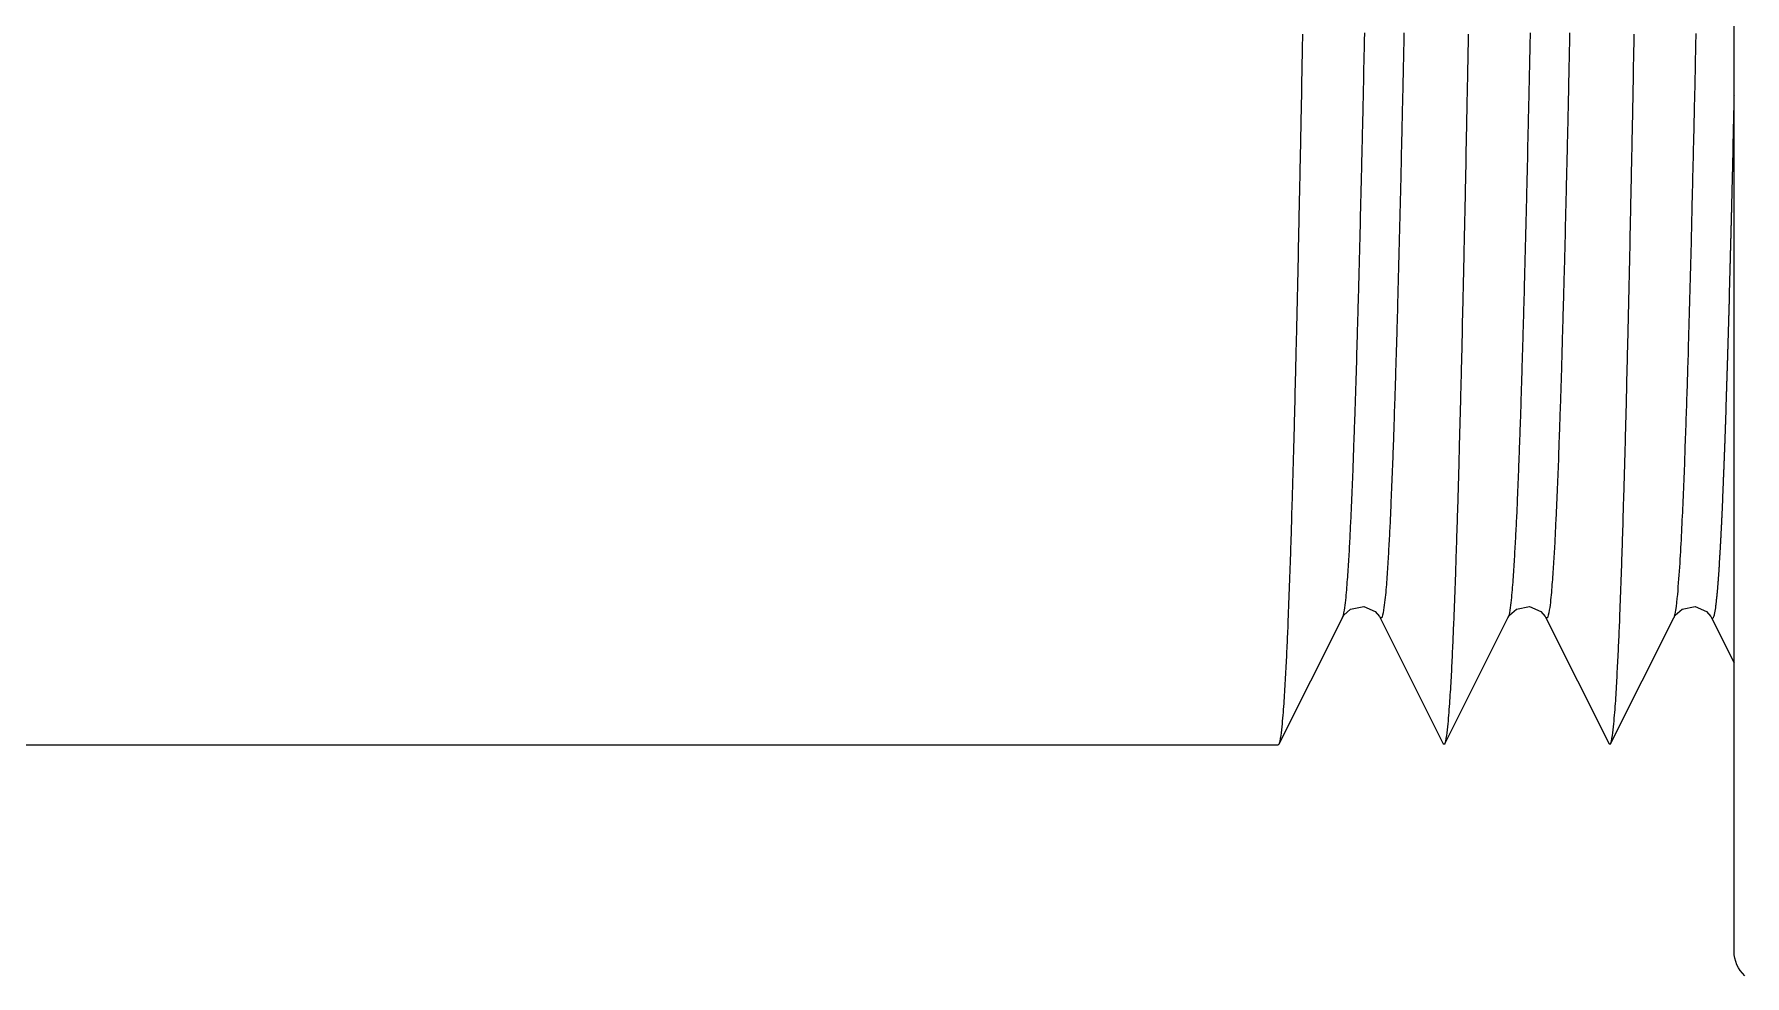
# Model space of a CAD drawing. Header units: millimetres. Extents: x 0 to 3800, y -67 to 2530.
# Drawn here: x 2291.08 to 2306.97, y 935.57 to 944.31 of the extents above; entities that cross this region are included whole.
import ezdxf

# ---------------------------------------------------------------- set-up
doc = ezdxf.new("R2010")
doc.units = ezdxf.units.MM
doc.layers.add('내부선 및 부속', color=4, linetype='Continuous')

msp = doc.modelspace()

# ---------------------------------------------------------------- linework, layer by layer
at = {"layer": '내부선 및 부속', "linetype": 'Continuous'}
for p, q in [((2306.872, 935.792), (2306.872, 972.48)), ((2302.645, 937.719), (2303.232, 938.892)), ((2303.583, 938.892), (2304.17, 937.719)), ((2304.185, 937.719), (2304.771, 938.892)), ((2305.123, 938.892), (2305.71, 937.719)), ((2305.724, 937.719), (2306.311, 938.892)), ((2306.663, 938.892), (2306.872, 938.474)), ((2244.226, 937.711), (2302.637, 937.711)), ((2302.637, 937.711), (2302.645, 937.719)), ((2304.17, 937.719), (2304.185, 937.719)), ((2305.71, 937.719), (2305.724, 937.719))]:
    msp.add_line(p, q, dxfattribs=at)
at = {"layer": '내부선 및 부속', "linetype": 'Continuous', "flags": 128}
for points in [[(2302.644, 937.718), (2302.653, 937.744), (2302.658, 937.771), (2302.662, 937.798), (2302.666, 937.824), (2302.669, 937.851), (2302.672, 937.878), (2302.675, 937.905), (2302.677, 937.932), (2302.68, 937.959), (2302.682, 937.986), (2302.684, 938.013), (2302.686, 938.04), (2302.688, 938.067), (2302.69, 938.094), (2302.692, 938.121), (2302.694, 938.148), (2302.695, 938.175), (2302.697, 938.202), (2302.699, 938.229), (2302.7, 938.256), (2302.702, 938.283), (2302.703, 938.31), (2302.705, 938.337), (2302.706, 938.364), (2302.708, 938.391), (2302.709, 938.418), (2302.711, 938.445), (2302.712, 938.472), (2302.713, 938.499), (2302.715, 938.526), (2302.716, 938.553), (2302.717, 938.58), (2302.718, 938.607), (2302.72, 938.634), (2302.721, 938.661), (2302.722, 938.688), (2302.723, 938.715), (2302.724, 938.742), (2302.726, 938.769), (2302.727, 938.796), (2302.728, 938.823), (2302.729, 938.85), (2302.73, 938.877), (2302.731, 938.904), (2302.732, 938.931), (2302.733, 938.958), (2302.734, 938.985), (2302.735, 939.013), (2302.736, 939.04), (2302.737, 939.067), (2302.738, 939.094), (2302.739, 939.121), (2302.74, 939.148), (2302.741, 939.175), (2302.742, 939.202), (2302.743, 939.229), (2302.744, 939.256), (2302.745, 939.283), (2302.746, 939.31), (2302.747, 939.337), (2302.748, 939.364), (2302.749, 939.391), (2302.75, 939.418), (2302.751, 939.445), (2302.752, 939.472), (2302.752, 939.499), (2302.753, 939.526), (2302.754, 939.553), (2302.755, 939.58), (2302.756, 939.607), (2302.757, 939.635), (2302.758, 939.662), (2302.759, 939.689), (2302.759, 939.716), (2302.76, 939.743), (2302.761, 939.77), (2302.762, 939.797), (2302.763, 939.824), (2302.764, 939.851), (2302.764, 939.878), (2302.765, 939.905), (2302.766, 939.932), (2302.767, 939.959), (2302.768, 939.986), (2302.768, 940.013), (2302.769, 940.04), (2302.77, 940.067), (2302.771, 940.094), (2302.771, 940.121), (2302.772, 940.148), (2302.773, 940.175), (2302.774, 940.202), (2302.775, 940.23), (2302.775, 940.257), (2302.776, 940.284), (2302.777, 940.311), (2302.778, 940.338), (2302.778, 940.365), (2302.779, 940.392), (2302.78, 940.419), (2302.78, 940.419), (2302.78, 940.446), (2302.781, 940.473), (2302.782, 940.5), (2302.783, 940.527), (2302.783, 940.554), (2302.784, 940.581), (2302.785, 940.608), (2302.786, 940.635), (2302.786, 940.662), (2302.787, 940.689), (2302.788, 940.716), (2302.788, 940.743), (2302.789, 940.771), (2302.79, 940.798), (2302.79, 940.825), (2302.791, 940.852), (2302.792, 940.879), (2302.792, 940.906), (2302.793, 940.933), (2302.794, 940.96), (2302.795, 940.987), (2302.795, 941.014), (2302.796, 941.041), (2302.797, 941.068), (2302.797, 941.095), (2302.798, 941.122), (2302.799, 941.149), (2302.799, 941.176), (2302.8, 941.203), (2302.8, 941.23), (2302.801, 941.257), (2302.802, 941.285), (2302.802, 941.312), (2302.803, 941.339), (2302.804, 941.366), (2302.804, 941.393), (2302.805, 941.42), (2302.806, 941.447), (2302.806, 941.474), (2302.807, 941.501), (2302.808, 941.528), (2302.808, 941.555), (2302.809, 941.582), (2302.809, 941.609), (2302.81, 941.636), (2302.811, 941.663), (2302.811, 941.69), (2302.812, 941.717), (2302.812, 941.744), (2302.813, 941.771), (2302.814, 941.798), (2302.814, 941.826), (2302.815, 941.853), (2302.816, 941.88), (2302.816, 941.907), (2302.817, 941.934), (2302.817, 941.961), (2302.818, 941.988), (2302.819, 942.015), (2302.819, 942.042), (2302.82, 942.069), (2302.82, 942.096), (2302.821, 942.123), (2302.822, 942.15), (2302.822, 942.177), (2302.823, 942.204), (2302.823, 942.231), (2302.824, 942.258), (2302.824, 942.285), (2302.825, 942.312), (2302.826, 942.34), (2302.826, 942.367), (2302.827, 942.394), (2302.827, 942.421), (2302.828, 942.448), (2302.829, 942.475), (2302.829, 942.502), (2302.83, 942.529), (2302.83, 942.556), (2302.831, 942.583), (2302.831, 942.61), (2302.832, 942.637), (2302.832, 942.664), (2302.833, 942.691), (2302.834, 942.718), (2302.834, 942.745), (2302.835, 942.772), (2302.835, 942.799), (2302.836, 942.827), (2302.836, 942.854), (2302.837, 942.881), (2302.838, 942.908), (2302.838, 942.935), (2302.839, 942.962), (2302.839, 942.989), (2302.84, 943.016), (2302.84, 943.043), (2302.841, 943.07), (2302.841, 943.097), (2302.842, 943.124), (2302.842, 943.124), (2302.842, 943.151), (2302.843, 943.178), (2302.844, 943.205), (2302.844, 943.232), (2302.845, 943.259), (2302.845, 943.286), (2302.846, 943.313), (2302.846, 943.341), (2302.847, 943.368), (2302.847, 943.395), (2302.848, 943.422), (2302.848, 943.449), (2302.849, 943.476), (2302.849, 943.503), (2302.85, 943.53), (2302.85, 943.557), (2302.851, 943.584), (2302.852, 943.611), (2302.852, 943.638), (2302.853, 943.665), (2302.853, 943.692), (2302.854, 943.719), (2302.854, 943.746), (2302.855, 943.773), (2302.855, 943.8), (2302.856, 943.827), (2302.856, 943.855), (2302.857, 943.882), (2302.857, 943.909), (2302.858, 943.936), (2302.858, 943.963), (2302.859, 943.99), (2302.859, 944.017), (2302.86, 944.044), (2302.86, 944.071), (2302.861, 944.098), (2302.861, 944.125), (2302.862, 944.152), (2302.862, 944.179), (2302.863, 944.206), (2302.863, 944.233), (2302.864, 944.26), (2302.864, 944.287), (2302.865, 944.314)], [(2303.437, 944.327), (2303.437, 944.303), (2303.436, 944.279), (2303.436, 944.255), (2303.435, 944.231), (2303.435, 944.208), (2303.434, 944.184), (2303.434, 944.16), (2303.433, 944.136), (2303.433, 944.112), (2303.432, 944.088), (2303.432, 944.064), (2303.431, 944.041), (2303.43, 944.017), (2303.43, 943.993), (2303.429, 943.969), (2303.429, 943.945), (2303.428, 943.921), (2303.428, 943.897), (2303.427, 943.873), (2303.427, 943.85), (2303.426, 943.826), (2303.426, 943.802), (2303.425, 943.778), (2303.425, 943.754), (2303.424, 943.73), (2303.424, 943.706), (2303.423, 943.683), (2303.423, 943.659), (2303.422, 943.635), (2303.422, 943.611), (2303.421, 943.587), (2303.421, 943.563), (2303.42, 943.539), (2303.419, 943.516), (2303.419, 943.492), (2303.418, 943.468), (2303.418, 943.444), (2303.417, 943.42), (2303.417, 943.396), (2303.416, 943.372), (2303.416, 943.349), (2303.415, 943.325), (2303.415, 943.301), (2303.414, 943.277), (2303.414, 943.253), (2303.413, 943.229), (2303.412, 943.205), (2303.412, 943.181), (2303.411, 943.158), (2303.411, 943.158), (2303.411, 943.134), (2303.41, 943.11), (2303.41, 943.086), (2303.409, 943.062), (2303.409, 943.038), (2303.408, 943.014), (2303.407, 942.991), (2303.407, 942.967), (2303.406, 942.943), (2303.406, 942.919), (2303.405, 942.895), (2303.405, 942.871), (2303.404, 942.847), (2303.403, 942.824), (2303.403, 942.8), (2303.402, 942.776), (2303.402, 942.752), (2303.401, 942.728), (2303.401, 942.704), (2303.4, 942.68), (2303.399, 942.657), (2303.399, 942.633), (2303.398, 942.609), (2303.398, 942.585), (2303.397, 942.561), (2303.397, 942.537), (2303.396, 942.513), (2303.395, 942.49), (2303.395, 942.466), (2303.394, 942.442), (2303.394, 942.418), (2303.393, 942.394), (2303.392, 942.37), (2303.392, 942.346), (2303.391, 942.322), (2303.391, 942.299), (2303.39, 942.275), (2303.389, 942.251), (2303.389, 942.227), (2303.388, 942.203), (2303.387, 942.179), (2303.387, 942.155), (2303.386, 942.132), (2303.386, 942.108), (2303.385, 942.084), (2303.384, 942.06), (2303.384, 942.036), (2303.383, 942.012), (2303.382, 941.988), (2303.382, 941.965), (2303.381, 941.941), (2303.381, 941.917), (2303.38, 941.893), (2303.379, 941.869), (2303.379, 941.845), (2303.378, 941.821), (2303.377, 941.798), (2303.377, 941.774), (2303.376, 941.75), (2303.375, 941.726), (2303.375, 941.702), (2303.374, 941.678), (2303.373, 941.654), (2303.373, 941.631), (2303.372, 941.607), (2303.371, 941.583), (2303.371, 941.559), (2303.37, 941.535), (2303.369, 941.511), (2303.369, 941.487), (2303.368, 941.464), (2303.367, 941.44), (2303.367, 941.416), (2303.366, 941.392), (2303.365, 941.368), (2303.364, 941.344), (2303.364, 941.32), (2303.363, 941.297), (2303.362, 941.273), (2303.362, 941.249), (2303.361, 941.225), (2303.36, 941.201), (2303.359, 941.177), (2303.359, 941.153), (2303.358, 941.13), (2303.357, 941.106), (2303.357, 941.082), (2303.356, 941.058), (2303.355, 941.034), (2303.354, 941.01), (2303.354, 940.986), (2303.353, 940.963), (2303.352, 940.939), (2303.351, 940.915), (2303.35, 940.891), (2303.35, 940.867), (2303.349, 940.843), (2303.348, 940.819), (2303.347, 940.796), (2303.347, 940.772), (2303.347, 940.772), (2303.346, 940.748), (2303.345, 940.724), (2303.344, 940.7), (2303.343, 940.676), (2303.343, 940.652), (2303.342, 940.629), (2303.341, 940.605), (2303.34, 940.581), (2303.339, 940.557), (2303.338, 940.533), (2303.337, 940.509), (2303.337, 940.485), (2303.336, 940.462), (2303.335, 940.438), (2303.334, 940.414), (2303.333, 940.39), (2303.332, 940.366), (2303.331, 940.342), (2303.33, 940.319), (2303.33, 940.295), (2303.329, 940.271), (2303.328, 940.247), (2303.327, 940.223), (2303.326, 940.199), (2303.325, 940.175), (2303.324, 940.152), (2303.323, 940.128), (2303.322, 940.104), (2303.321, 940.08), (2303.32, 940.056), (2303.319, 940.032), (2303.318, 940.008), (2303.317, 939.985), (2303.316, 939.961), (2303.315, 939.937), (2303.314, 939.913), (2303.313, 939.889), (2303.312, 939.865), (2303.311, 939.842), (2303.31, 939.818), (2303.308, 939.794), (2303.307, 939.77), (2303.306, 939.746), (2303.305, 939.722), (2303.304, 939.699), (2303.303, 939.675), (2303.301, 939.651), (2303.3, 939.627), (2303.299, 939.603), (2303.298, 939.579), (2303.296, 939.556), (2303.295, 939.532), (2303.294, 939.508), (2303.292, 939.484), (2303.291, 939.46), (2303.289, 939.436), (2303.288, 939.413), (2303.287, 939.389), (2303.285, 939.365), (2303.283, 939.341), (2303.282, 939.317), (2303.28, 939.293), (2303.279, 939.27), (2303.277, 939.246), (2303.275, 939.222), (2303.273, 939.198), (2303.271, 939.174), (2303.269, 939.151), (2303.267, 939.127), (2303.265, 939.103), (2303.263, 939.079), (2303.26, 939.056), (2303.258, 939.032), (2303.255, 939.008), (2303.251, 938.985), (2303.248, 938.961), (2303.244, 938.937), (2303.239, 938.914), (2303.231, 938.891), (2303.231, 938.891)], [(2303.804, 944.328), (2303.804, 944.304), (2303.803, 944.28), (2303.803, 944.257), (2303.802, 944.233), (2303.802, 944.209), (2303.801, 944.185), (2303.801, 944.161), (2303.8, 944.137), (2303.8, 944.113), (2303.799, 944.09), (2303.799, 944.066), (2303.798, 944.042), (2303.798, 944.018), (2303.797, 943.994), (2303.797, 943.97), (2303.796, 943.946), (2303.796, 943.922), (2303.795, 943.899), (2303.795, 943.875), (2303.794, 943.851), (2303.794, 943.827), (2303.793, 943.803), (2303.793, 943.779), (2303.792, 943.755), (2303.792, 943.732), (2303.791, 943.708), (2303.791, 943.684), (2303.79, 943.66), (2303.789, 943.636), (2303.789, 943.612), (2303.788, 943.588), (2303.788, 943.565), (2303.787, 943.541), (2303.787, 943.517), (2303.786, 943.493), (2303.786, 943.469), (2303.785, 943.445), (2303.785, 943.421), (2303.784, 943.398), (2303.784, 943.374), (2303.783, 943.35), (2303.782, 943.326), (2303.782, 943.302), (2303.781, 943.278), (2303.781, 943.254), (2303.78, 943.23), (2303.78, 943.207), (2303.779, 943.183), (2303.779, 943.159), (2303.778, 943.135), (2303.778, 943.135), (2303.778, 943.111), (2303.777, 943.087), (2303.776, 943.063), (2303.776, 943.04), (2303.775, 943.016), (2303.775, 942.992), (2303.774, 942.968), (2303.774, 942.944), (2303.773, 942.92), (2303.772, 942.896), (2303.772, 942.873), (2303.771, 942.849), (2303.771, 942.825), (2303.77, 942.801), (2303.77, 942.777), (2303.769, 942.753), (2303.768, 942.729), (2303.768, 942.706), (2303.767, 942.682), (2303.767, 942.658), (2303.766, 942.634), (2303.766, 942.61), (2303.765, 942.586), (2303.764, 942.562), (2303.764, 942.539), (2303.763, 942.515), (2303.763, 942.491), (2303.762, 942.467), (2303.761, 942.443), (2303.761, 942.419), (2303.76, 942.395), (2303.76, 942.371), (2303.759, 942.348), (2303.758, 942.324), (2303.758, 942.3), (2303.757, 942.276), (2303.757, 942.252), (2303.756, 942.228), (2303.755, 942.204), (2303.755, 942.181), (2303.754, 942.157), (2303.754, 942.133), (2303.753, 942.109), (2303.752, 942.085), (2303.752, 942.061), (2303.751, 942.037), (2303.75, 942.014), (2303.75, 941.99), (2303.749, 941.966), (2303.748, 941.942), (2303.748, 941.918), (2303.747, 941.894), (2303.747, 941.87), (2303.746, 941.847), (2303.745, 941.823), (2303.745, 941.799), (2303.744, 941.775), (2303.743, 941.751), (2303.743, 941.727), (2303.742, 941.703), (2303.741, 941.68), (2303.741, 941.656), (2303.74, 941.632), (2303.739, 941.608), (2303.739, 941.584), (2303.738, 941.56), (2303.737, 941.536), (2303.737, 941.513), (2303.736, 941.489), (2303.735, 941.465), (2303.735, 941.441), (2303.734, 941.417), (2303.733, 941.393), (2303.732, 941.369), (2303.732, 941.346), (2303.731, 941.322), (2303.73, 941.298), (2303.73, 941.274), (2303.729, 941.25), (2303.728, 941.226), (2303.727, 941.202), (2303.727, 941.179), (2303.726, 941.155), (2303.725, 941.131), (2303.725, 941.107), (2303.724, 941.083), (2303.723, 941.059), (2303.722, 941.035), (2303.722, 941.012), (2303.721, 940.988), (2303.72, 940.964), (2303.719, 940.94), (2303.719, 940.916), (2303.718, 940.892), (2303.717, 940.868), (2303.716, 940.845), (2303.715, 940.821), (2303.715, 940.797), (2303.714, 940.773), (2303.713, 940.749), (2303.713, 940.749), (2303.712, 940.725), (2303.711, 940.701), (2303.711, 940.678), (2303.71, 940.654), (2303.709, 940.63), (2303.708, 940.606), (2303.707, 940.582), (2303.706, 940.558), (2303.706, 940.534), (2303.705, 940.511), (2303.704, 940.487), (2303.703, 940.463), (2303.702, 940.439), (2303.701, 940.415), (2303.7, 940.391), (2303.7, 940.367), (2303.699, 940.344), (2303.698, 940.32), (2303.697, 940.296), (2303.696, 940.272), (2303.695, 940.248), (2303.694, 940.224), (2303.693, 940.201), (2303.692, 940.177), (2303.691, 940.153), (2303.69, 940.129), (2303.689, 940.105), (2303.688, 940.081), (2303.687, 940.057), (2303.686, 940.034), (2303.685, 940.01), (2303.684, 939.986), (2303.683, 939.962), (2303.682, 939.938), (2303.681, 939.914), (2303.68, 939.891), (2303.679, 939.867), (2303.678, 939.843), (2303.677, 939.819), (2303.676, 939.795), (2303.675, 939.771), (2303.673, 939.747), (2303.672, 939.724), (2303.671, 939.7), (2303.67, 939.676), (2303.669, 939.652), (2303.667, 939.628), (2303.666, 939.604), (2303.665, 939.581), (2303.664, 939.557), (2303.662, 939.533), (2303.661, 939.509), (2303.66, 939.485), (2303.658, 939.461), (2303.657, 939.438), (2303.655, 939.414), (2303.654, 939.39), (2303.652, 939.366), (2303.651, 939.342), (2303.649, 939.319), (2303.648, 939.295), (2303.646, 939.271), (2303.644, 939.247), (2303.642, 939.223), (2303.641, 939.2), (2303.639, 939.176), (2303.637, 939.152), (2303.635, 939.128), (2303.632, 939.104), (2303.63, 939.081), (2303.628, 939.057), (2303.625, 939.033), (2303.622, 939.009), (2303.619, 938.986), (2303.615, 938.962), (2303.611, 938.939), (2303.606, 938.915), (2303.599, 938.892), (2303.583, 938.891), (2303.583, 938.891)], [(2304.184, 937.718), (2304.193, 937.744), (2304.198, 937.771), (2304.202, 937.798), (2304.206, 937.824), (2304.209, 937.851), (2304.212, 937.878), (2304.215, 937.905), (2304.217, 937.932), (2304.219, 937.959), (2304.222, 937.986), (2304.224, 938.013), (2304.226, 938.04), (2304.228, 938.067), (2304.23, 938.094), (2304.232, 938.121), (2304.233, 938.148), (2304.235, 938.175), (2304.237, 938.202), (2304.239, 938.229), (2304.24, 938.256), (2304.242, 938.283), (2304.243, 938.31), (2304.245, 938.337), (2304.246, 938.364), (2304.248, 938.391), (2304.249, 938.418), (2304.25, 938.445), (2304.252, 938.472), (2304.253, 938.499), (2304.254, 938.526), (2304.256, 938.553), (2304.257, 938.58), (2304.258, 938.607), (2304.259, 938.634), (2304.261, 938.661), (2304.262, 938.688), (2304.263, 938.715), (2304.264, 938.742), (2304.265, 938.769), (2304.266, 938.796), (2304.268, 938.823), (2304.269, 938.85), (2304.27, 938.877), (2304.271, 938.904), (2304.272, 938.931), (2304.273, 938.958), (2304.274, 938.985), (2304.275, 939.013), (2304.276, 939.04), (2304.277, 939.067), (2304.278, 939.094), (2304.279, 939.121), (2304.28, 939.148), (2304.281, 939.175), (2304.282, 939.202), (2304.283, 939.229), (2304.284, 939.256), (2304.285, 939.283), (2304.286, 939.31), (2304.287, 939.337), (2304.288, 939.364), (2304.289, 939.391), (2304.29, 939.418), (2304.29, 939.445), (2304.291, 939.472), (2304.292, 939.499), (2304.293, 939.526), (2304.294, 939.553), (2304.295, 939.58), (2304.296, 939.607), (2304.297, 939.635), (2304.297, 939.662), (2304.298, 939.689), (2304.299, 939.716), (2304.3, 939.743), (2304.301, 939.77), (2304.302, 939.797), (2304.303, 939.824), (2304.303, 939.851), (2304.304, 939.878), (2304.305, 939.905), (2304.306, 939.932), (2304.307, 939.959), (2304.307, 939.986), (2304.308, 940.013), (2304.309, 940.04), (2304.31, 940.067), (2304.311, 940.094), (2304.311, 940.121), (2304.312, 940.148), (2304.313, 940.175), (2304.314, 940.202), (2304.314, 940.23), (2304.315, 940.257), (2304.316, 940.284), (2304.317, 940.311), (2304.317, 940.338), (2304.318, 940.365), (2304.319, 940.392), (2304.32, 940.419), (2304.32, 940.419), (2304.32, 940.446), (2304.321, 940.473), (2304.322, 940.5), (2304.322, 940.527), (2304.323, 940.554), (2304.324, 940.581), (2304.325, 940.608), (2304.325, 940.635), (2304.326, 940.662), (2304.327, 940.689), (2304.327, 940.716), (2304.328, 940.743), (2304.329, 940.771), (2304.33, 940.798), (2304.33, 940.825), (2304.331, 940.852), (2304.332, 940.879), (2304.332, 940.906), (2304.333, 940.933), (2304.334, 940.96), (2304.334, 940.987), (2304.335, 941.014), (2304.336, 941.041), (2304.336, 941.068), (2304.337, 941.095), (2304.338, 941.122), (2304.338, 941.149), (2304.339, 941.176), (2304.34, 941.203), (2304.34, 941.23), (2304.341, 941.257), (2304.342, 941.285), (2304.342, 941.312), (2304.343, 941.339), (2304.344, 941.366), (2304.344, 941.393), (2304.345, 941.42), (2304.345, 941.447), (2304.346, 941.474), (2304.347, 941.501), (2304.347, 941.528), (2304.348, 941.555), (2304.349, 941.582), (2304.349, 941.609), (2304.35, 941.636), (2304.35, 941.663), (2304.351, 941.69), (2304.352, 941.717), (2304.352, 941.744), (2304.353, 941.771), (2304.354, 941.798), (2304.354, 941.826), (2304.355, 941.853), (2304.355, 941.88), (2304.356, 941.907), (2304.357, 941.934), (2304.357, 941.961), (2304.358, 941.988), (2304.358, 942.015), (2304.359, 942.042), (2304.36, 942.069), (2304.36, 942.096), (2304.361, 942.123), (2304.361, 942.15), (2304.362, 942.177), (2304.363, 942.204), (2304.363, 942.231), (2304.364, 942.258), (2304.364, 942.285), (2304.365, 942.312), (2304.365, 942.34), (2304.366, 942.367), (2304.367, 942.394), (2304.367, 942.421), (2304.368, 942.448), (2304.368, 942.475), (2304.369, 942.502), (2304.369, 942.529), (2304.37, 942.556), (2304.371, 942.583), (2304.371, 942.61), (2304.372, 942.637), (2304.372, 942.664), (2304.373, 942.691), (2304.373, 942.718), (2304.374, 942.745), (2304.375, 942.772), (2304.375, 942.799), (2304.376, 942.827), (2304.376, 942.854), (2304.377, 942.881), (2304.377, 942.908), (2304.378, 942.935), (2304.378, 942.962), (2304.379, 942.989), (2304.38, 943.016), (2304.38, 943.043), (2304.381, 943.07), (2304.381, 943.097), (2304.382, 943.124), (2304.382, 943.124), (2304.382, 943.151), (2304.383, 943.178), (2304.383, 943.205), (2304.384, 943.232), (2304.384, 943.259), (2304.385, 943.286), (2304.386, 943.313), (2304.386, 943.341), (2304.387, 943.368), (2304.387, 943.395), (2304.388, 943.422), (2304.388, 943.449), (2304.389, 943.476), (2304.389, 943.503), (2304.39, 943.53), (2304.39, 943.557), (2304.391, 943.584), (2304.391, 943.611), (2304.392, 943.638), (2304.392, 943.665), (2304.393, 943.692), (2304.393, 943.719), (2304.394, 943.746), (2304.394, 943.773), (2304.395, 943.8), (2304.396, 943.827), (2304.396, 943.855), (2304.397, 943.882), (2304.397, 943.909), (2304.398, 943.936), (2304.398, 943.963), (2304.399, 943.99), (2304.399, 944.017), (2304.4, 944.044), (2304.4, 944.071), (2304.401, 944.098), (2304.401, 944.125), (2304.402, 944.152), (2304.402, 944.179), (2304.403, 944.206), (2304.403, 944.233), (2304.404, 944.26), (2304.404, 944.287), (2304.405, 944.314)], [(2304.977, 944.327), (2304.976, 944.303), (2304.976, 944.279), (2304.975, 944.255), (2304.975, 944.231), (2304.974, 944.208), (2304.974, 944.184), (2304.973, 944.16), (2304.973, 944.136), (2304.972, 944.112), (2304.972, 944.088), (2304.971, 944.064), (2304.971, 944.041), (2304.97, 944.017), (2304.97, 943.993), (2304.969, 943.969), (2304.969, 943.945), (2304.968, 943.921), (2304.968, 943.897), (2304.967, 943.873), (2304.967, 943.85), (2304.966, 943.826), (2304.966, 943.802), (2304.965, 943.778), (2304.965, 943.754), (2304.964, 943.73), (2304.964, 943.706), (2304.963, 943.683), (2304.963, 943.659), (2304.962, 943.635), (2304.961, 943.611), (2304.961, 943.587), (2304.96, 943.563), (2304.96, 943.539), (2304.959, 943.516), (2304.959, 943.492), (2304.958, 943.468), (2304.958, 943.444), (2304.957, 943.42), (2304.957, 943.396), (2304.956, 943.372), (2304.956, 943.349), (2304.955, 943.325), (2304.954, 943.301), (2304.954, 943.277), (2304.953, 943.253), (2304.953, 943.229), (2304.952, 943.205), (2304.952, 943.181), (2304.951, 943.158), (2304.951, 943.158), (2304.951, 943.134), (2304.95, 943.11), (2304.95, 943.086), (2304.949, 943.062), (2304.948, 943.038), (2304.948, 943.014), (2304.947, 942.991), (2304.947, 942.967), (2304.946, 942.943), (2304.946, 942.919), (2304.945, 942.895), (2304.944, 942.871), (2304.944, 942.847), (2304.943, 942.824), (2304.943, 942.8), (2304.942, 942.776), (2304.942, 942.752), (2304.941, 942.728), (2304.94, 942.704), (2304.94, 942.68), (2304.939, 942.657), (2304.939, 942.633), (2304.938, 942.609), (2304.938, 942.585), (2304.937, 942.561), (2304.936, 942.537), (2304.936, 942.513), (2304.935, 942.489), (2304.935, 942.466), (2304.934, 942.442), (2304.933, 942.418), (2304.933, 942.394), (2304.932, 942.37), (2304.932, 942.346), (2304.931, 942.322), (2304.93, 942.299), (2304.93, 942.275), (2304.929, 942.251), (2304.929, 942.227), (2304.928, 942.203), (2304.927, 942.179), (2304.927, 942.155), (2304.926, 942.132), (2304.925, 942.108), (2304.925, 942.084), (2304.924, 942.06), (2304.924, 942.036), (2304.923, 942.012), (2304.922, 941.988), (2304.922, 941.965), (2304.921, 941.941), (2304.92, 941.917), (2304.92, 941.893), (2304.919, 941.869), (2304.918, 941.845), (2304.918, 941.821), (2304.917, 941.798), (2304.916, 941.774), (2304.916, 941.75), (2304.915, 941.726), (2304.915, 941.702), (2304.914, 941.678), (2304.913, 941.654), (2304.913, 941.631), (2304.912, 941.607), (2304.911, 941.583), (2304.91, 941.559), (2304.91, 941.535), (2304.909, 941.511), (2304.908, 941.487), (2304.908, 941.464), (2304.907, 941.44), (2304.906, 941.416), (2304.906, 941.392), (2304.905, 941.368), (2304.904, 941.344), (2304.904, 941.32), (2304.903, 941.297), (2304.902, 941.273), (2304.901, 941.249), (2304.901, 941.225), (2304.9, 941.201), (2304.899, 941.177), (2304.899, 941.153), (2304.898, 941.13), (2304.897, 941.106), (2304.896, 941.082), (2304.896, 941.058), (2304.895, 941.034), (2304.894, 941.01), (2304.893, 940.986), (2304.893, 940.963), (2304.892, 940.939), (2304.891, 940.915), (2304.89, 940.891), (2304.89, 940.867), (2304.889, 940.843), (2304.888, 940.819), (2304.887, 940.796), (2304.886, 940.772), (2304.886, 940.772), (2304.886, 940.748), (2304.885, 940.724), (2304.884, 940.7), (2304.883, 940.676), (2304.882, 940.652), (2304.882, 940.629), (2304.881, 940.605), (2304.88, 940.581), (2304.879, 940.557), (2304.878, 940.533), (2304.877, 940.509), (2304.876, 940.485), (2304.876, 940.462), (2304.875, 940.438), (2304.874, 940.414), (2304.873, 940.39), (2304.872, 940.366), (2304.871, 940.342), (2304.87, 940.318), (2304.869, 940.295), (2304.868, 940.271), (2304.868, 940.247), (2304.867, 940.223), (2304.866, 940.199), (2304.865, 940.175), (2304.864, 940.152), (2304.863, 940.128), (2304.862, 940.104), (2304.861, 940.08), (2304.86, 940.056), (2304.859, 940.032), (2304.858, 940.008), (2304.857, 939.985), (2304.856, 939.961), (2304.855, 939.937), (2304.854, 939.913), (2304.853, 939.889), (2304.852, 939.865), (2304.85, 939.842), (2304.849, 939.818), (2304.848, 939.794), (2304.847, 939.77), (2304.846, 939.746), (2304.845, 939.722), (2304.844, 939.698), (2304.842, 939.675), (2304.841, 939.651), (2304.84, 939.627), (2304.839, 939.603), (2304.837, 939.579), (2304.836, 939.555), (2304.835, 939.532), (2304.833, 939.508), (2304.832, 939.484), (2304.831, 939.46), (2304.829, 939.436), (2304.828, 939.412), (2304.826, 939.389), (2304.825, 939.365), (2304.823, 939.341), (2304.822, 939.317), (2304.82, 939.293), (2304.818, 939.27), (2304.817, 939.246), (2304.815, 939.222), (2304.813, 939.198), (2304.811, 939.174), (2304.809, 939.151), (2304.807, 939.127), (2304.805, 939.103), (2304.803, 939.079), (2304.8, 939.056), (2304.797, 939.032), (2304.794, 939.008), (2304.791, 938.985), (2304.788, 938.961), (2304.784, 938.937), (2304.779, 938.914), (2304.771, 938.891), (2304.771, 938.891)], [(2305.344, 944.328), (2305.344, 944.304), (2305.343, 944.28), (2305.343, 944.257), (2305.342, 944.233), (2305.342, 944.209), (2305.341, 944.185), (2305.341, 944.161), (2305.34, 944.137), (2305.34, 944.113), (2305.339, 944.09), (2305.339, 944.066), (2305.338, 944.042), (2305.338, 944.018), (2305.337, 943.994), (2305.337, 943.97), (2305.336, 943.946), (2305.336, 943.922), (2305.335, 943.899), (2305.335, 943.875), (2305.334, 943.851), (2305.333, 943.827), (2305.333, 943.803), (2305.332, 943.779), (2305.332, 943.755), (2305.331, 943.732), (2305.331, 943.708), (2305.33, 943.684), (2305.33, 943.66), (2305.329, 943.636), (2305.329, 943.612), (2305.328, 943.588), (2305.328, 943.565), (2305.327, 943.541), (2305.327, 943.517), (2305.326, 943.493), (2305.326, 943.469), (2305.325, 943.445), (2305.324, 943.421), (2305.324, 943.398), (2305.323, 943.374), (2305.323, 943.35), (2305.322, 943.326), (2305.322, 943.302), (2305.321, 943.278), (2305.321, 943.254), (2305.32, 943.23), (2305.32, 943.207), (2305.319, 943.183), (2305.318, 943.159), (2305.318, 943.135), (2305.318, 943.135), (2305.317, 943.111), (2305.317, 943.087), (2305.316, 943.063), (2305.316, 943.04), (2305.315, 943.016), (2305.315, 942.992), (2305.314, 942.968), (2305.313, 942.944), (2305.313, 942.92), (2305.312, 942.896), (2305.312, 942.873), (2305.311, 942.849), (2305.311, 942.825), (2305.31, 942.801), (2305.309, 942.777), (2305.309, 942.753), (2305.308, 942.729), (2305.308, 942.706), (2305.307, 942.682), (2305.307, 942.658), (2305.306, 942.634), (2305.305, 942.61), (2305.305, 942.586), (2305.304, 942.562), (2305.304, 942.539), (2305.303, 942.515), (2305.302, 942.491), (2305.302, 942.467), (2305.301, 942.443), (2305.301, 942.419), (2305.3, 942.395), (2305.299, 942.371), (2305.299, 942.348), (2305.298, 942.324), (2305.298, 942.3), (2305.297, 942.276), (2305.296, 942.252), (2305.296, 942.228), (2305.295, 942.204), (2305.295, 942.181), (2305.294, 942.157), (2305.293, 942.133), (2305.293, 942.109), (2305.292, 942.085), (2305.291, 942.061), (2305.291, 942.037), (2305.29, 942.014), (2305.29, 941.99), (2305.289, 941.966), (2305.288, 941.942), (2305.288, 941.918), (2305.287, 941.894), (2305.286, 941.87), (2305.286, 941.847), (2305.285, 941.823), (2305.284, 941.799), (2305.284, 941.775), (2305.283, 941.751), (2305.282, 941.727), (2305.282, 941.703), (2305.281, 941.68), (2305.28, 941.656), (2305.28, 941.632), (2305.279, 941.608), (2305.278, 941.584), (2305.278, 941.56), (2305.277, 941.536), (2305.276, 941.513), (2305.276, 941.489), (2305.275, 941.465), (2305.274, 941.441), (2305.274, 941.417), (2305.273, 941.393), (2305.272, 941.369), (2305.272, 941.346), (2305.271, 941.322), (2305.27, 941.298), (2305.269, 941.274), (2305.269, 941.25), (2305.268, 941.226), (2305.267, 941.202), (2305.267, 941.179), (2305.266, 941.155), (2305.265, 941.131), (2305.264, 941.107), (2305.264, 941.083), (2305.263, 941.059), (2305.262, 941.035), (2305.261, 941.012), (2305.261, 940.988), (2305.26, 940.964), (2305.259, 940.94), (2305.258, 940.916), (2305.258, 940.892), (2305.257, 940.868), (2305.256, 940.845), (2305.255, 940.821), (2305.254, 940.797), (2305.254, 940.773), (2305.253, 940.749), (2305.253, 940.749), (2305.252, 940.725), (2305.251, 940.701), (2305.25, 940.678), (2305.25, 940.654), (2305.249, 940.63), (2305.248, 940.606), (2305.247, 940.582), (2305.246, 940.558), (2305.245, 940.534), (2305.245, 940.511), (2305.244, 940.487), (2305.243, 940.463), (2305.242, 940.439), (2305.241, 940.415), (2305.24, 940.391), (2305.239, 940.367), (2305.239, 940.344), (2305.238, 940.32), (2305.237, 940.296), (2305.236, 940.272), (2305.235, 940.248), (2305.234, 940.224), (2305.233, 940.201), (2305.232, 940.177), (2305.231, 940.153), (2305.23, 940.129), (2305.229, 940.105), (2305.228, 940.081), (2305.227, 940.057), (2305.226, 940.034), (2305.225, 940.01), (2305.224, 939.986), (2305.223, 939.962), (2305.222, 939.938), (2305.221, 939.914), (2305.22, 939.891), (2305.219, 939.867), (2305.218, 939.843), (2305.217, 939.819), (2305.216, 939.795), (2305.214, 939.771), (2305.213, 939.747), (2305.212, 939.724), (2305.211, 939.7), (2305.21, 939.676), (2305.209, 939.652), (2305.207, 939.628), (2305.206, 939.604), (2305.205, 939.581), (2305.203, 939.557), (2305.202, 939.533), (2305.201, 939.509), (2305.199, 939.485), (2305.198, 939.461), (2305.197, 939.438), (2305.195, 939.414), (2305.194, 939.39), (2305.192, 939.366), (2305.191, 939.342), (2305.189, 939.319), (2305.187, 939.295), (2305.186, 939.271), (2305.184, 939.247), (2305.182, 939.223), (2305.18, 939.2), (2305.178, 939.176), (2305.176, 939.152), (2305.174, 939.128), (2305.172, 939.104), (2305.17, 939.081), (2305.167, 939.057), (2305.165, 939.033), (2305.162, 939.009), (2305.159, 938.986), (2305.155, 938.962), (2305.151, 938.939), (2305.146, 938.915), (2305.139, 938.892), (2305.123, 938.891), (2305.123, 938.891)], [(2305.724, 937.718), (2305.733, 937.744), (2305.737, 937.771), (2305.742, 937.798), (2305.745, 937.824), (2305.749, 937.851), (2305.752, 937.878), (2305.754, 937.905), (2305.757, 937.932), (2305.759, 937.959), (2305.762, 937.986), (2305.764, 938.013), (2305.766, 938.04), (2305.768, 938.067), (2305.77, 938.094), (2305.772, 938.121), (2305.773, 938.148), (2305.775, 938.175), (2305.777, 938.202), (2305.778, 938.229), (2305.78, 938.256), (2305.782, 938.283), (2305.783, 938.31), (2305.785, 938.337), (2305.786, 938.364), (2305.787, 938.391), (2305.789, 938.418), (2305.79, 938.445), (2305.792, 938.472), (2305.793, 938.499), (2305.794, 938.526), (2305.795, 938.553), (2305.797, 938.58), (2305.798, 938.607), (2305.799, 938.634), (2305.8, 938.661), (2305.802, 938.688), (2305.803, 938.715), (2305.804, 938.742), (2305.805, 938.769), (2305.806, 938.796), (2305.807, 938.823), (2305.809, 938.85), (2305.81, 938.877), (2305.811, 938.904), (2305.812, 938.931), (2305.813, 938.958), (2305.814, 938.985), (2305.815, 939.013), (2305.816, 939.04), (2305.817, 939.067), (2305.818, 939.094), (2305.819, 939.121), (2305.82, 939.148), (2305.821, 939.175), (2305.822, 939.202), (2305.823, 939.229), (2305.824, 939.256), (2305.825, 939.283), (2305.826, 939.31), (2305.827, 939.337), (2305.828, 939.364), (2305.828, 939.391), (2305.829, 939.418), (2305.83, 939.445), (2305.831, 939.472), (2305.832, 939.499), (2305.833, 939.526), (2305.834, 939.553), (2305.835, 939.58), (2305.836, 939.607), (2305.836, 939.635), (2305.837, 939.662), (2305.838, 939.689), (2305.839, 939.716), (2305.84, 939.743), (2305.841, 939.77), (2305.842, 939.797), (2305.842, 939.824), (2305.843, 939.851), (2305.844, 939.878), (2305.845, 939.905), (2305.846, 939.932), (2305.846, 939.959), (2305.847, 939.986), (2305.848, 940.013), (2305.849, 940.04), (2305.85, 940.067), (2305.85, 940.094), (2305.851, 940.121), (2305.852, 940.148), (2305.853, 940.175), (2305.853, 940.202), (2305.854, 940.23), (2305.855, 940.257), (2305.856, 940.284), (2305.856, 940.311), (2305.857, 940.338), (2305.858, 940.365), (2305.859, 940.392), (2305.859, 940.419), (2305.859, 940.419), (2305.86, 940.446), (2305.861, 940.473), (2305.862, 940.5), (2305.862, 940.527), (2305.863, 940.554), (2305.864, 940.581), (2305.864, 940.608), (2305.865, 940.635), (2305.866, 940.662), (2305.867, 940.689), (2305.867, 940.716), (2305.868, 940.743), (2305.869, 940.771), (2305.869, 940.798), (2305.87, 940.825), (2305.871, 940.852), (2305.871, 940.879), (2305.872, 940.906), (2305.873, 940.933), (2305.873, 940.96), (2305.874, 940.987), (2305.875, 941.014), (2305.875, 941.041), (2305.876, 941.068), (2305.877, 941.095), (2305.877, 941.122), (2305.878, 941.149), (2305.879, 941.176), (2305.879, 941.203), (2305.88, 941.23), (2305.881, 941.257), (2305.881, 941.285), (2305.882, 941.312), (2305.883, 941.339), (2305.883, 941.366), (2305.884, 941.393), (2305.885, 941.42), (2305.885, 941.447), (2305.886, 941.474), (2305.887, 941.501), (2305.887, 941.528), (2305.888, 941.555), (2305.888, 941.582), (2305.889, 941.609), (2305.89, 941.636), (2305.89, 941.663), (2305.891, 941.69), (2305.892, 941.717), (2305.892, 941.744), (2305.893, 941.771), (2305.893, 941.798), (2305.894, 941.826), (2305.895, 941.853), (2305.895, 941.88), (2305.896, 941.907), (2305.896, 941.934), (2305.897, 941.961), (2305.898, 941.988), (2305.898, 942.015), (2305.899, 942.042), (2305.899, 942.069), (2305.9, 942.096), (2305.901, 942.123), (2305.901, 942.15), (2305.902, 942.177), (2305.902, 942.204), (2305.903, 942.231), (2305.904, 942.258), (2305.904, 942.285), (2305.905, 942.312), (2305.905, 942.34), (2305.906, 942.367), (2305.906, 942.394), (2305.907, 942.421), (2305.908, 942.448), (2305.908, 942.475), (2305.909, 942.502), (2305.909, 942.529), (2305.91, 942.556), (2305.91, 942.583), (2305.911, 942.61), (2305.912, 942.637), (2305.912, 942.664), (2305.913, 942.691), (2305.913, 942.718), (2305.914, 942.745), (2305.914, 942.772), (2305.915, 942.799), (2305.915, 942.827), (2305.916, 942.854), (2305.917, 942.881), (2305.917, 942.908), (2305.918, 942.935), (2305.918, 942.962), (2305.919, 942.989), (2305.919, 943.016), (2305.92, 943.043), (2305.92, 943.07), (2305.921, 943.097), (2305.922, 943.124), (2305.922, 943.124), (2305.922, 943.151), (2305.923, 943.178), (2305.923, 943.205), (2305.924, 943.232), (2305.924, 943.259), (2305.925, 943.286), (2305.925, 943.313), (2305.926, 943.341), (2305.926, 943.368), (2305.927, 943.395), (2305.927, 943.422), (2305.928, 943.449), (2305.929, 943.476), (2305.929, 943.503), (2305.93, 943.53), (2305.93, 943.557), (2305.931, 943.584), (2305.931, 943.611), (2305.932, 943.638), (2305.932, 943.665), (2305.933, 943.692), (2305.933, 943.719), (2305.934, 943.746), (2305.934, 943.773), (2305.935, 943.8), (2305.935, 943.827), (2305.936, 943.855), (2305.936, 943.882), (2305.937, 943.909), (2305.937, 943.936), (2305.938, 943.963), (2305.938, 943.99), (2305.939, 944.017), (2305.939, 944.044), (2305.94, 944.071), (2305.94, 944.098), (2305.941, 944.125), (2305.942, 944.152), (2305.942, 944.179), (2305.943, 944.206), (2305.943, 944.233), (2305.944, 944.26), (2305.944, 944.287), (2305.945, 944.314)], [(2306.517, 944.32), (2306.516, 944.284), (2306.515, 944.247), (2306.514, 944.211), (2306.513, 944.174), (2306.513, 944.138), (2306.512, 944.101), (2306.511, 944.065), (2306.51, 944.028), (2306.51, 943.992), (2306.509, 943.955), (2306.508, 943.919), (2306.507, 943.882), (2306.506, 943.846), (2306.506, 943.809), (2306.505, 943.773), (2306.504, 943.737), (2306.503, 943.7), (2306.502, 943.664), (2306.502, 943.627), (2306.501, 943.591), (2306.5, 943.554), (2306.499, 943.518), (2306.498, 943.481), (2306.498, 943.445), (2306.497, 943.408), (2306.496, 943.372), (2306.495, 943.335), (2306.494, 943.299), (2306.493, 943.262), (2306.493, 943.226), (2306.492, 943.19), (2306.491, 943.153), (2306.49, 943.117), (2306.489, 943.08), (2306.488, 943.044), (2306.487, 943.007), (2306.487, 942.971), (2306.486, 942.934), (2306.485, 942.898), (2306.484, 942.861), (2306.483, 942.825), (2306.482, 942.788), (2306.481, 942.752), (2306.481, 942.715), (2306.48, 942.679), (2306.479, 942.643), (2306.479, 942.643), (2306.478, 942.606), (2306.477, 942.57), (2306.476, 942.533), (2306.475, 942.497), (2306.474, 942.46), (2306.473, 942.424), (2306.472, 942.387), (2306.472, 942.351), (2306.471, 942.314), (2306.47, 942.278), (2306.469, 942.241), (2306.468, 942.205), (2306.467, 942.168), (2306.466, 942.132), (2306.465, 942.096), (2306.464, 942.059), (2306.463, 942.023), (2306.462, 941.986), (2306.461, 941.95), (2306.46, 941.913), (2306.459, 941.877), (2306.458, 941.84), (2306.457, 941.804), (2306.456, 941.767), (2306.455, 941.731), (2306.454, 941.694), (2306.453, 941.658), (2306.452, 941.621), (2306.451, 941.585), (2306.45, 941.549), (2306.449, 941.512), (2306.448, 941.476), (2306.447, 941.439), (2306.446, 941.403), (2306.445, 941.366), (2306.444, 941.33), (2306.443, 941.293), (2306.441, 941.257), (2306.44, 941.22), (2306.439, 941.184), (2306.438, 941.147), (2306.437, 941.111), (2306.436, 941.075), (2306.435, 941.038), (2306.434, 941.002), (2306.432, 940.965), (2306.431, 940.929), (2306.43, 940.892), (2306.429, 940.856), (2306.428, 940.819), (2306.427, 940.783), (2306.425, 940.746), (2306.424, 940.71), (2306.423, 940.674), (2306.422, 940.637), (2306.42, 940.601), (2306.419, 940.564), (2306.418, 940.528), (2306.416, 940.491), (2306.415, 940.455), (2306.414, 940.418), (2306.412, 940.382), (2306.411, 940.345), (2306.41, 940.309), (2306.408, 940.273), (2306.407, 940.236), (2306.406, 940.2), (2306.404, 940.163), (2306.403, 940.127), (2306.401, 940.09), (2306.4, 940.054), (2306.398, 940.017), (2306.396, 939.981), (2306.395, 939.945), (2306.393, 939.908), (2306.392, 939.872), (2306.39, 939.835), (2306.388, 939.799), (2306.387, 939.762), (2306.385, 939.726), (2306.383, 939.689), (2306.381, 939.653), (2306.379, 939.617), (2306.377, 939.58), (2306.375, 939.544), (2306.373, 939.507), (2306.371, 939.471), (2306.369, 939.435), (2306.367, 939.398), (2306.364, 939.362), (2306.362, 939.325), (2306.36, 939.289), (2306.357, 939.253), (2306.354, 939.216), (2306.351, 939.18), (2306.348, 939.143), (2306.345, 939.107), (2306.341, 939.071), (2306.337, 939.035), (2306.333, 938.998), (2306.333, 938.998), (2306.328, 938.962), (2306.321, 938.926), (2306.311, 938.891), (2306.311, 938.891)], [(2306.872, 943.746), (2306.871, 943.738), (2306.871, 943.73), (2306.871, 943.722), (2306.871, 943.714), (2306.871, 943.706), (2306.87, 943.698), (2306.87, 943.69), (2306.87, 943.682), (2306.87, 943.674), (2306.87, 943.666), (2306.87, 943.658), (2306.869, 943.65), (2306.869, 943.642), (2306.869, 943.633), (2306.869, 943.625), (2306.869, 943.617), (2306.869, 943.609), (2306.868, 943.601), (2306.868, 943.593), (2306.868, 943.585), (2306.868, 943.577), (2306.868, 943.569), (2306.867, 943.561), (2306.867, 943.553), (2306.867, 943.545), (2306.867, 943.537), (2306.867, 943.529), (2306.867, 943.521), (2306.866, 943.513), (2306.866, 943.505), (2306.866, 943.497), (2306.866, 943.489), (2306.866, 943.481), (2306.865, 943.473), (2306.865, 943.465), (2306.865, 943.457), (2306.865, 943.448), (2306.865, 943.44), (2306.865, 943.432), (2306.864, 943.424), (2306.864, 943.416), (2306.864, 943.408), (2306.864, 943.4), (2306.864, 943.392), (2306.863, 943.384), (2306.863, 943.376), (2306.863, 943.368), (2306.863, 943.36), (2306.863, 943.352), (2306.863, 943.344), (2306.862, 943.336), (2306.862, 943.328), (2306.862, 943.32), (2306.862, 943.312), (2306.862, 943.304), (2306.861, 943.296), (2306.861, 943.288), (2306.861, 943.28), (2306.861, 943.272), (2306.861, 943.263), (2306.861, 943.255), (2306.86, 943.247), (2306.86, 943.239), (2306.86, 943.231), (2306.86, 943.223), (2306.86, 943.215), (2306.859, 943.207), (2306.859, 943.199), (2306.859, 943.191), (2306.859, 943.183), (2306.859, 943.175), (2306.859, 943.167), (2306.858, 943.159), (2306.858, 943.151), (2306.858, 943.143), (2306.858, 943.135), (2306.858, 943.127), (2306.857, 943.119), (2306.857, 943.111), (2306.857, 943.103), (2306.857, 943.095), (2306.857, 943.087), (2306.856, 943.078), (2306.856, 943.07), (2306.856, 943.062), (2306.856, 943.054), (2306.856, 943.046), (2306.856, 943.038), (2306.855, 943.03), (2306.855, 943.022), (2306.855, 943.014), (2306.855, 943.006), (2306.855, 942.998), (2306.854, 942.99), (2306.854, 942.982), (2306.854, 942.974), (2306.854, 942.966), (2306.854, 942.958), (2306.853, 942.95), (2306.853, 942.942), (2306.853, 942.942), (2306.853, 942.934), (2306.853, 942.926), (2306.853, 942.918), (2306.852, 942.91), (2306.852, 942.902), (2306.852, 942.893), (2306.852, 942.885), (2306.852, 942.877), (2306.852, 942.869), (2306.851, 942.861), (2306.851, 942.853), (2306.851, 942.845), (2306.851, 942.837), (2306.851, 942.829), (2306.85, 942.821), (2306.85, 942.813), (2306.85, 942.805), (2306.85, 942.797), (2306.85, 942.789), (2306.849, 942.781), (2306.849, 942.773), (2306.849, 942.765), (2306.849, 942.757), (2306.849, 942.749), (2306.848, 942.741), (2306.848, 942.733), (2306.848, 942.725), (2306.848, 942.717), (2306.848, 942.709), (2306.847, 942.7), (2306.847, 942.692), (2306.847, 942.684), (2306.847, 942.676), (2306.847, 942.668), (2306.847, 942.66), (2306.846, 942.652), (2306.846, 942.644), (2306.846, 942.636), (2306.846, 942.628), (2306.846, 942.62), (2306.845, 942.612), (2306.845, 942.604), (2306.845, 942.596), (2306.845, 942.588), (2306.845, 942.58), (2306.844, 942.572), (2306.844, 942.564), (2306.844, 942.556), (2306.844, 942.548), (2306.844, 942.54), (2306.843, 942.532), (2306.843, 942.524), (2306.843, 942.515), (2306.843, 942.507), (2306.843, 942.499), (2306.842, 942.491), (2306.842, 942.483), (2306.842, 942.475), (2306.842, 942.467), (2306.842, 942.459), (2306.841, 942.451), (2306.841, 942.443), (2306.841, 942.435), (2306.841, 942.427), (2306.841, 942.419), (2306.84, 942.411), (2306.84, 942.403), (2306.84, 942.395), (2306.84, 942.387), (2306.84, 942.379), (2306.839, 942.371), (2306.839, 942.363), (2306.839, 942.355), (2306.839, 942.347), (2306.838, 942.339), (2306.838, 942.331), (2306.838, 942.322), (2306.838, 942.314), (2306.838, 942.306), (2306.837, 942.298), (2306.837, 942.29), (2306.837, 942.282), (2306.837, 942.274), (2306.837, 942.266), (2306.836, 942.258), (2306.836, 942.25), (2306.836, 942.242), (2306.836, 942.234), (2306.836, 942.226), (2306.835, 942.218), (2306.835, 942.21), (2306.835, 942.202), (2306.835, 942.194), (2306.835, 942.186), (2306.834, 942.178), (2306.834, 942.17), (2306.834, 942.162), (2306.834, 942.154), (2306.834, 942.146), (2306.833, 942.137), (2306.833, 942.137), (2306.833, 942.129), (2306.833, 942.121), (2306.833, 942.113), (2306.832, 942.105), (2306.832, 942.097), (2306.832, 942.089), (2306.832, 942.081), (2306.832, 942.073), (2306.831, 942.065), (2306.831, 942.057), (2306.831, 942.049), (2306.831, 942.041), (2306.831, 942.033), (2306.83, 942.025), (2306.83, 942.017), (2306.83, 942.009), (2306.83, 942.001), (2306.83, 941.993), (2306.829, 941.985), (2306.829, 941.977), (2306.829, 941.969), (2306.829, 941.961), (2306.828, 941.953), (2306.828, 941.944), (2306.828, 941.936), (2306.828, 941.928), (2306.828, 941.92), (2306.827, 941.912), (2306.827, 941.904), (2306.827, 941.896), (2306.827, 941.888), (2306.826, 941.88), (2306.826, 941.872), (2306.826, 941.864), (2306.826, 941.856), (2306.826, 941.848), (2306.825, 941.84), (2306.825, 941.832), (2306.825, 941.824), (2306.825, 941.816), (2306.825, 941.808), (2306.824, 941.8), (2306.824, 941.792), (2306.824, 941.784), (2306.824, 941.776), (2306.823, 941.768), (2306.823, 941.759), (2306.823, 941.751), (2306.823, 941.743), (2306.823, 941.735), (2306.822, 941.727), (2306.822, 941.719), (2306.822, 941.711), (2306.822, 941.703), (2306.821, 941.695), (2306.821, 941.687), (2306.821, 941.679), (2306.821, 941.671), (2306.821, 941.663), (2306.82, 941.655), (2306.82, 941.647), (2306.82, 941.639), (2306.82, 941.631), (2306.819, 941.623), (2306.819, 941.615), (2306.819, 941.607), (2306.819, 941.599), (2306.818, 941.591), (2306.818, 941.583), (2306.818, 941.575), (2306.818, 941.566), (2306.818, 941.558), (2306.817, 941.55), (2306.817, 941.542), (2306.817, 941.534), (2306.817, 941.526), (2306.816, 941.518), (2306.816, 941.51), (2306.816, 941.502), (2306.816, 941.494), (2306.815, 941.486), (2306.815, 941.478), (2306.815, 941.47), (2306.815, 941.462), (2306.815, 941.454), (2306.814, 941.446), (2306.814, 941.438), (2306.814, 941.43), (2306.814, 941.422), (2306.813, 941.414), (2306.813, 941.406), (2306.813, 941.398), (2306.813, 941.39), (2306.812, 941.382), (2306.812, 941.373), (2306.812, 941.365), (2306.812, 941.357), (2306.812, 941.349), (2306.811, 941.341), (2306.811, 941.333), (2306.811, 941.333), (2306.811, 941.325), (2306.811, 941.317), (2306.81, 941.309), (2306.81, 941.301), (2306.81, 941.293), (2306.81, 941.285), (2306.809, 941.277), (2306.809, 941.269), (2306.809, 941.261), (2306.809, 941.253), (2306.808, 941.245), (2306.808, 941.237), (2306.808, 941.229), (2306.808, 941.221), (2306.807, 941.213), (2306.807, 941.205), (2306.807, 941.197), (2306.807, 941.189), (2306.806, 941.18), (2306.806, 941.172), (2306.806, 941.164), (2306.806, 941.156), (2306.805, 941.148), (2306.805, 941.14), (2306.805, 941.132), (2306.805, 941.124), (2306.804, 941.116), (2306.804, 941.108), (2306.804, 941.1), (2306.804, 941.092), (2306.803, 941.084), (2306.803, 941.076), (2306.803, 941.068), (2306.803, 941.06), (2306.802, 941.052), (2306.802, 941.044), (2306.802, 941.036), (2306.802, 941.028), (2306.801, 941.02), (2306.801, 941.012), (2306.801, 941.004), (2306.801, 940.996), (2306.8, 940.987), (2306.8, 940.979), (2306.8, 940.971), (2306.8, 940.963), (2306.799, 940.955), (2306.799, 940.947), (2306.799, 940.939), (2306.799, 940.931), (2306.798, 940.923), (2306.798, 940.915), (2306.798, 940.907), (2306.798, 940.899), (2306.797, 940.891), (2306.797, 940.883), (2306.797, 940.875), (2306.797, 940.867), (2306.796, 940.859), (2306.796, 940.851), (2306.796, 940.843), (2306.796, 940.835), (2306.795, 940.827), (2306.795, 940.819), (2306.795, 940.811), (2306.794, 940.803), (2306.794, 940.795), (2306.794, 940.786), (2306.794, 940.778), (2306.793, 940.77), (2306.793, 940.762), (2306.793, 940.754), (2306.793, 940.746), (2306.792, 940.738), (2306.792, 940.73), (2306.792, 940.722), (2306.792, 940.714), (2306.791, 940.706), (2306.791, 940.698), (2306.791, 940.69), (2306.79, 940.682), (2306.79, 940.674), (2306.79, 940.666), (2306.79, 940.658), (2306.789, 940.65), (2306.789, 940.642), (2306.789, 940.634), (2306.788, 940.626), (2306.788, 940.618), (2306.788, 940.61), (2306.788, 940.602), (2306.787, 940.594), (2306.787, 940.585), (2306.787, 940.577), (2306.787, 940.569), (2306.786, 940.561), (2306.786, 940.553), (2306.786, 940.545), (2306.785, 940.537), (2306.785, 940.529), (2306.785, 940.529), (2306.785, 940.521), (2306.785, 940.513), (2306.784, 940.505), (2306.784, 940.497), (2306.784, 940.489), (2306.783, 940.481), (2306.783, 940.473), (2306.783, 940.465), (2306.783, 940.457), (2306.782, 940.449), (2306.782, 940.441), (2306.782, 940.433), (2306.781, 940.425), (2306.781, 940.417), (2306.781, 940.409), (2306.78, 940.401), (2306.78, 940.393), (2306.78, 940.384), (2306.78, 940.376), (2306.779, 940.368), (2306.779, 940.36), (2306.779, 940.352), (2306.778, 940.344), (2306.778, 940.336), (2306.778, 940.328), (2306.777, 940.32), (2306.777, 940.312), (2306.777, 940.304), (2306.777, 940.296), (2306.776, 940.288), (2306.776, 940.28), (2306.776, 940.272), (2306.775, 940.264), (2306.775, 940.256), (2306.775, 940.248), (2306.774, 940.24), (2306.774, 940.232), (2306.774, 940.224), (2306.773, 940.216), (2306.773, 940.208), (2306.773, 940.2), (2306.772, 940.192), (2306.772, 940.183), (2306.772, 940.175), (2306.771, 940.167), (2306.771, 940.159), (2306.771, 940.151), (2306.771, 940.143), (2306.77, 940.135), (2306.77, 940.127), (2306.77, 940.119), (2306.769, 940.111), (2306.769, 940.103), (2306.769, 940.095), (2306.768, 940.087), (2306.768, 940.079), (2306.768, 940.071), (2306.767, 940.063), (2306.767, 940.055), (2306.767, 940.047), (2306.766, 940.039), (2306.766, 940.031), (2306.766, 940.023), (2306.765, 940.015), (2306.765, 940.007), (2306.765, 939.999), (2306.764, 939.991), (2306.764, 939.983), (2306.763, 939.974), (2306.763, 939.966), (2306.763, 939.958), (2306.762, 939.95), (2306.762, 939.942), (2306.762, 939.934), (2306.761, 939.926), (2306.761, 939.918), (2306.761, 939.91), (2306.76, 939.902), (2306.76, 939.894), (2306.76, 939.886), (2306.759, 939.878), (2306.759, 939.87), (2306.758, 939.862), (2306.758, 939.854), (2306.758, 939.846), (2306.757, 939.838), (2306.757, 939.83), (2306.757, 939.822), (2306.756, 939.814), (2306.756, 939.806), (2306.755, 939.798), (2306.755, 939.79), (2306.755, 939.782), (2306.754, 939.774), (2306.754, 939.766), (2306.754, 939.757), (2306.753, 939.749), (2306.753, 939.741), (2306.752, 939.733), (2306.752, 939.725), (2306.752, 939.725), (2306.752, 939.717), (2306.751, 939.709), (2306.751, 939.701), (2306.75, 939.693), (2306.75, 939.685), (2306.75, 939.677), (2306.749, 939.669), (2306.749, 939.661), (2306.748, 939.653), (2306.748, 939.645), (2306.748, 939.637), (2306.747, 939.629), (2306.747, 939.621), (2306.746, 939.613), (2306.746, 939.605), (2306.745, 939.597), (2306.745, 939.589), (2306.745, 939.581), (2306.744, 939.573), (2306.744, 939.565), (2306.743, 939.557), (2306.743, 939.549), (2306.742, 939.541), (2306.742, 939.533), (2306.742, 939.524), (2306.741, 939.516), (2306.741, 939.508), (2306.74, 939.5), (2306.74, 939.492), (2306.739, 939.484), (2306.739, 939.476), (2306.738, 939.468), (2306.738, 939.46), (2306.737, 939.452), (2306.737, 939.444), (2306.736, 939.436), (2306.736, 939.428), (2306.735, 939.42), (2306.735, 939.412), (2306.734, 939.404), (2306.734, 939.396), (2306.733, 939.388), (2306.733, 939.38), (2306.732, 939.372), (2306.732, 939.364), (2306.731, 939.356), (2306.731, 939.348), (2306.73, 939.34), (2306.73, 939.332), (2306.729, 939.324), (2306.729, 939.316), (2306.728, 939.308), (2306.728, 939.3), (2306.727, 939.292), (2306.726, 939.284), (2306.726, 939.276), (2306.725, 939.268), (2306.725, 939.26), (2306.724, 939.252), (2306.724, 939.243), (2306.723, 939.235), (2306.722, 939.227), (2306.722, 939.219), (2306.721, 939.211), (2306.721, 939.203), (2306.72, 939.195), (2306.719, 939.187), (2306.719, 939.179), (2306.718, 939.171), (2306.717, 939.163), (2306.717, 939.155), (2306.716, 939.147), (2306.715, 939.139), (2306.714, 939.131), (2306.714, 939.123), (2306.713, 939.115), (2306.712, 939.107), (2306.711, 939.099), (2306.711, 939.091), (2306.71, 939.083), (2306.709, 939.075), (2306.708, 939.067), (2306.707, 939.059), (2306.707, 939.051), (2306.706, 939.043), (2306.705, 939.035), (2306.704, 939.027), (2306.703, 939.019), (2306.702, 939.011), (2306.701, 939.003), (2306.7, 938.995), (2306.699, 938.987), (2306.698, 938.979), (2306.696, 938.971), (2306.695, 938.963), (2306.694, 938.955), (2306.693, 938.947), (2306.691, 938.94), (2306.69, 938.932), (2306.688, 938.924), (2306.688, 938.924), (2306.686, 938.916), (2306.684, 938.908), (2306.682, 938.9), (2306.679, 938.893), (2306.674, 938.886), (2306.667, 938.884), (2306.662, 938.891), (2306.662, 938.891)], [(2303.232, 938.892), (2303.246, 938.915), (2303.309, 938.971), (2303.432, 938.996), (2303.536, 938.95), (2303.576, 938.904), (2303.583, 938.892)], [(2304.771, 938.892), (2304.786, 938.915), (2304.849, 938.971), (2304.971, 938.996), (2305.076, 938.95), (2305.116, 938.904), (2305.123, 938.892)], [(2306.311, 938.892), (2306.326, 938.915), (2306.389, 938.971), (2306.511, 938.996), (2306.616, 938.95), (2306.656, 938.904), (2306.663, 938.892)]]:
    msp.add_lwpolyline(points, dxfattribs=at)
msp.add_lwpolyline([(2306.972, 935.565, -0.21004), (2306.872, 935.792)], format="xyb", dxfattribs=at)

doc.saveas('drawing.dxf')
